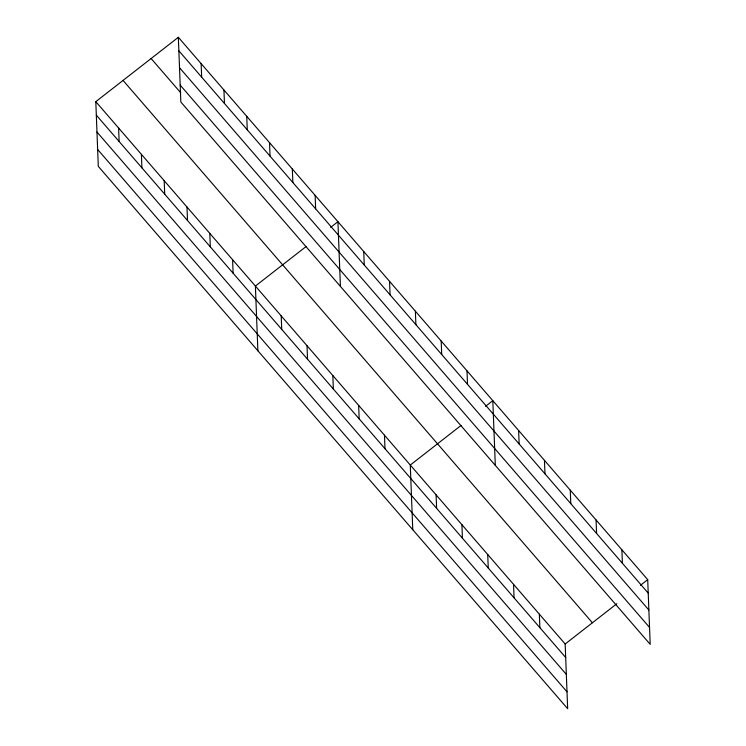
<?xml version="1.0" encoding="UTF-8"?>
<svg xmlns="http://www.w3.org/2000/svg" width="746" height="746" viewBox="0 0 746 746"><rect width="100%" height="100%" fill="white"/><g stroke="black" fill="none" stroke-linecap="round" stroke-linejoin="round"><path stroke-width="1.12" d="M95.805 101.661L565.17 644.003L567.659 708.7L98.295 166.358L95.805 101.661L178.341 37.3L647.705 579.642L650.195 644.339L180.83 101.997L178.341 37.3M306.168 246.469L255.393 286.063L257.874 350.751M330.665 227.362L337.929 221.702L340.409 286.389M461.056 425.444L410.281 465.038L412.762 529.725M485.553 406.337L492.817 400.667L495.307 465.364M565.17 644.003L616.849 603.71M640.441 585.312L647.705 579.642M178.863 50.793L648.227 593.135M179.516 67.69L648.871 610.032M180.178 85.1L649.542 627.442M151.112 58.542L180.746 92.784M123.043 80.419L592.408 622.77M96.327 115.154L565.692 657.506M96.971 132.051L566.335 674.393M97.642 149.461L567.007 691.803M621.894 549.821L622.406 563.314M596.073 519.99L596.595 533.483M570.261 490.159L570.783 503.653M544.449 460.329L544.962 473.822M539.358 614.182L539.871 627.675M518.629 430.498L519.151 443.991M513.537 584.351L514.059 597.844M487.725 554.52L488.248 568.014M467.005 370.846L467.518 384.339M461.914 524.69L462.427 538.183M441.184 341.015L441.707 354.509M436.093 494.859L436.615 508.352M415.373 311.185L415.895 324.678M389.561 281.354L390.074 294.847M384.47 435.207L384.983 448.7M363.74 251.523L364.262 265.017M358.649 405.376L359.171 418.87M332.837 375.546L333.35 389.039M315.129 195.359L315.651 208.852M307.016 345.715L307.538 359.208M292.329 169.016L292.852 182.509M281.205 315.884L281.727 329.378M269.539 142.672L270.052 156.166M246.74 116.329L247.252 129.823M232.593 259.72L233.116 273.213M223.94 89.986L224.462 103.48M209.794 233.377L210.316 246.87M201.14 63.643L201.662 77.136M186.994 207.034L187.516 220.527M164.204 180.691L164.717 194.184M141.404 154.347L141.917 167.841M118.605 128.004L119.127 141.498"/></g></svg>
